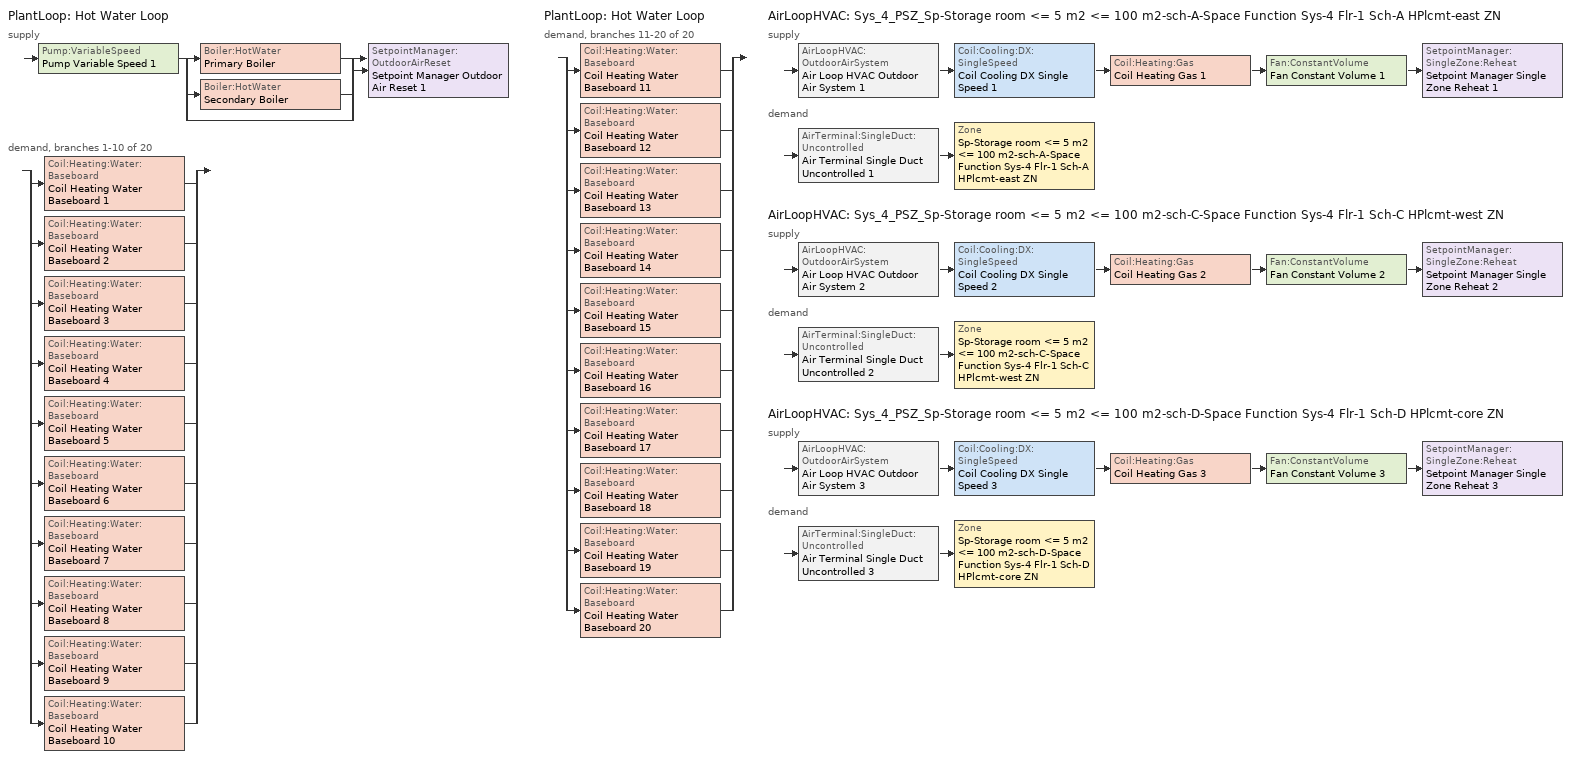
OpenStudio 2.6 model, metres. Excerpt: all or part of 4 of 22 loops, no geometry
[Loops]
PlantLoop 'Hot Water Loop'
 supply: Pump:VariableSpeed 'Pump Variable Speed 1' > split
  | Boiler:HotWater 'Primary Boiler'
  | Boiler:HotWater 'Secondary Boiler'
  | bypass
  join > SetpointManager:OutdoorAirReset 'Setpoint Manager Outdoor Air Reset 1'
 demand, branches 1-10 of 20: split
  | Coil:Heating:Water:Baseboard 'Coil Heating Water Baseboard 1'
  | Coil:Heating:Water:Baseboard 'Coil Heating Water Baseboard 2'
  | Coil:Heating:Water:Baseboard 'Coil Heating Water Baseboard 3'
  | Coil:Heating:Water:Baseboard 'Coil Heating Water Baseboard 4'
  | Coil:Heating:Water:Baseboard 'Coil Heating Water Baseboard 5'
  | Coil:Heating:Water:Baseboard 'Coil Heating Water Baseboard 6'
  | Coil:Heating:Water:Baseboard 'Coil Heating Water Baseboard 7'
  | Coil:Heating:Water:Baseboard 'Coil Heating Water Baseboard 8'
  | Coil:Heating:Water:Baseboard 'Coil Heating Water Baseboard 9'
  | Coil:Heating:Water:Baseboard 'Coil Heating Water Baseboard 10'
PlantLoop 'Hot Water Loop'
 demand, branches 11-20 of 20: split
  | Coil:Heating:Water:Baseboard 'Coil Heating Water Baseboard 11'
  | Coil:Heating:Water:Baseboard 'Coil Heating Water Baseboard 12'
  | Coil:Heating:Water:Baseboard 'Coil Heating Water Baseboard 13'
  | Coil:Heating:Water:Baseboard 'Coil Heating Water Baseboard 14'
  | Coil:Heating:Water:Baseboard 'Coil Heating Water Baseboard 15'
  | Coil:Heating:Water:Baseboard 'Coil Heating Water Baseboard 16'
  | Coil:Heating:Water:Baseboard 'Coil Heating Water Baseboard 17'
  | Coil:Heating:Water:Baseboard 'Coil Heating Water Baseboard 18'
  | Coil:Heating:Water:Baseboard 'Coil Heating Water Baseboard 19'
  | Coil:Heating:Water:Baseboard 'Coil Heating Water Baseboard 20'
AirLoopHVAC 'Sys_4_PSZ_Sp-Storage room <= 5 m2 <= 100 m2-sch-A-Space Function Sys-4 Flr-1 Sch-A HPlcmt-east ZN'
 supply: AirLoopHVAC:OutdoorAirSystem 'Air Loop HVAC Outdoor Air System 1' > Coil:Cooling:DX:SingleSpeed 'Coil Cooling DX Single Speed 1' > Coil:Heating:Gas 'Coil Heating Gas 1' > Fan:ConstantVolume 'Fan Constant Volume 1' > SetpointManager:SingleZone:Reheat 'Setpoint Manager Single Zone Reheat 1'
 demand: AirTerminal:SingleDuct:Uncontrolled 'Air Terminal Single Duct Uncontrolled 1' > Zone 'Sp-Storage room <= 5 m2 <= 100 m2-sch-A-Space Function Sys-4 Flr-1 Sch-A HPlcmt-east ZN'
AirLoopHVAC 'Sys_4_PSZ_Sp-Storage room <= 5 m2 <= 100 m2-sch-C-Space Function Sys-4 Flr-1 Sch-C HPlcmt-west ZN'
 supply: AirLoopHVAC:OutdoorAirSystem 'Air Loop HVAC Outdoor Air System 2' > Coil:Cooling:DX:SingleSpeed 'Coil Cooling DX Single Speed 2' > Coil:Heating:Gas 'Coil Heating Gas 2' > Fan:ConstantVolume 'Fan Constant Volume 2' > SetpointManager:SingleZone:Reheat 'Setpoint Manager Single Zone Reheat 2'
 demand: AirTerminal:SingleDuct:Uncontrolled 'Air Terminal Single Duct Uncontrolled 2' > Zone 'Sp-Storage room <= 5 m2 <= 100 m2-sch-C-Space Function Sys-4 Flr-1 Sch-C HPlcmt-west ZN'
AirLoopHVAC 'Sys_4_PSZ_Sp-Storage room <= 5 m2 <= 100 m2-sch-D-Space Function Sys-4 Flr-1 Sch-D HPlcmt-core ZN'
 supply: AirLoopHVAC:OutdoorAirSystem 'Air Loop HVAC Outdoor Air System 3' > Coil:Cooling:DX:SingleSpeed 'Coil Cooling DX Single Speed 3' > Coil:Heating:Gas 'Coil Heating Gas 3' > Fan:ConstantVolume 'Fan Constant Volume 3' > SetpointManager:SingleZone:Reheat 'Setpoint Manager Single Zone Reheat 3'
 demand: AirTerminal:SingleDuct:Uncontrolled 'Air Terminal Single Duct Uncontrolled 3' > Zone 'Sp-Storage room <= 5 m2 <= 100 m2-sch-D-Space Function Sys-4 Flr-1 Sch-D HPlcmt-core ZN'
[Sizing:Zone] Zone Cooling Design Supply Air Temperature Input Method=SupplyAirTemperature; Zone Cooling Design Supply Air Temperature {C}=13; Zone Cooling Design Supply Air Temperature Difference {deltaC}=11.11; Zone Heating Design Supply Air Temperature Input Method=SupplyAirTemperature; Zone Heating Design Supply Air Temperature {C}=43; Zone Heating Design Supply Air Temperature Difference {deltaC}=11.11; Zone Cooling Design Supply Air Humidity Ratio {kg-H2O/kg-air}=0.0085; Zone Heating Design Supply Air Humidity Ratio {kg-H2O/kg-air}=0.008; Zone Heating Sizing Factor=1.3; Zone Cooling Sizing Factor=1.1; Cooling Design Air Flow Method=DesignDay; Heating Design Air Flow Method=DesignDay; Account for Dedicated Outdoor Air System=No; Dedicated Outdoor Air System Control Strategy=NeutralSupplyAir; Dedicated Outdoor Air Low Setpoint Temperature for Design {C}=autosize; Dedicated Outdoor Air High Setpoint Temperature for Design {C}=autosize
Sp-Storage room <= 5 m2 <= 100 m2-sch-A-Space Function Sys-4 Flr-1 Sch-A HPlcmt-east ZN; Sp-Storage room <= 5 m2 <= 100 m2-sch-C-Space Function Sys-4 Flr-1 Sch-C HPlcmt-west ZN; Sp-Storage room <= 5 m2 <= 100 m2-sch-D-Space Function Sys-4 Flr-1 Sch-D HPlcmt-core ZN
[Zone equipment]
Sp-Storage room <= 5 m2 <= 100 m2-sch-A-Space Function Sys-4 Flr-1 Sch-A HPlcmt-east ZN: Air Terminal Single Duct Uncontrolled 1, Zone HVAC Baseboard Convective Water 1
Sp-Storage room <= 5 m2 <= 100 m2-sch-C-Space Function Sys-4 Flr-1 Sch-C HPlcmt-west ZN: Air Terminal Single Duct Uncontrolled 2, Zone HVAC Baseboard Convective Water 2
Sp-Storage room <= 5 m2 <= 100 m2-sch-D-Space Function Sys-4 Flr-1 Sch-D HPlcmt-core ZN: Air Terminal Single Duct Uncontrolled 3, Zone HVAC Baseboard Convective Water 3
[PlantLoop]
Hot Water Loop: Fluid Type=Water; Glycol Concentration=0; Plant Loop Volume {m3}=Autocalculate; Load Distribution Scheme=Optimal
[Sizing:Plant]
Hot Water Loop: Loop Type=Heating; Design Loop Exit Temperature {C}=82; Loop Design Temperature Difference {deltaC}=16; Sizing Option=NonCoincident; Zone Timesteps in Averaging Window=1; Coincident Sizing Factor Mode=None
[Pump:VariableSpeed]
Pump Variable Speed 1: Pump Control Type=Intermittent; Skin Loss Radiative Fraction=0.5; Design Power Sizing Method=PowerPerFlowPerPressure; Design Electric Power per Unit Flow Rate {W/(m3/s)}=348701.1; Design Shaft Power per Unit Flow Rate per Unit Head {W-s/m3-Pa}=1.28205; Design Minimum Flow Rate Fraction=0
[Boiler:HotWater] Fuel Type=NaturalGas; Water Outlet Upper Temperature Limit {C}=99; Boiler Flow Mode=ConstantFlow; Parasitic Electric Load {W}=0; Sizing Factor=1
Primary Boiler; Secondary Boiler
[SetpointManager:OutdoorAirReset]
Setpoint Manager Outdoor Air Reset 1: Control Variable=Temperature; Setpoint at Outdoor Low Temperature {C}=82; Outdoor Low Temperature {C}=-16; Setpoint at Outdoor High Temperature {C}=60; Outdoor High Temperature {C}=0
[AirLoopHVAC] Availability Schedule=Always On Discrete; Design Supply Air Flow Rate {m3/s}=AutoSize
Sys_4_PSZ_Sp-Storage room <= 5 m2 <= 100 m2-sch-A-Space Function Sys-4 Flr-1 Sch-A HPlcmt-east ZN; Sys_4_PSZ_Sp-Storage room <= 5 m2 <= 100 m2-sch-C-Space Function Sys-4 Flr-1 Sch-C HPlcmt-west ZN; Sys_4_PSZ_Sp-Storage room <= 5 m2 <= 100 m2-sch-D-Space Function Sys-4 Flr-1 Sch-D HPlcmt-core ZN
[Sizing:System] Type of Load to Size On=Sensible; Design Outdoor Air Flow Rate {m3/s}=Autosize; Minimum System Air Flow Ratio=1; Preheat Design Temperature {C}=7; Preheat Design Humidity Ratio {kg-H2O/kg-Air}=0.008; Precool Design Temperature {C}=13; Precool Design Humidity Ratio {kg-H2O/kg-Air}=0.008; Central Cooling Design Supply Air Temperature {C}=13; Central Heating Design Supply Air Temperature {C}=43; Sizing Option=NonCoincident; 100% Outdoor Air in Cooling=No; 100% Outdoor Air in Heating=No; Central Cooling Design Supply Air Humidity Ratio {kg-H2O/kg-Air}=0.0085; Central Heating Design Supply Air Humidity Ratio {kg-H2O/kg-Air}=0.008; Cooling Design Air Flow Method=DesignDay; Cooling Design Air Flow Rate {m3/s}=0; Heating Design Air Flow Method=DesignDay; Heating Design Air Flow Rate {m3/s}=0; System Outdoor Air Method=ZoneSum; Zone Maximum Outdoor Air Fraction=1; Cooling Supply Air Flow Rate Per Floor Area {m3/s-m2}=0.00996765; Cooling Fraction of Autosized Cooling Supply Air Flow Rate=1; Cooling Supply Air Flow Rate Per Unit Cooling Capacity {m3/s-W}=3.94755e-05; Heating Supply Air Flow Rate Per Floor Area {m3/s-m2}=0.00996765; Heating Fraction of Autosized Heating Supply Air Flow Rate=1; Heating Fraction of Autosized Cooling Supply Air Flow Rate=1; Heating Supply Air Flow Rate Per Unit Heating Capacity {m3/s-W}=3.15882e-05; Cooling Design Capacity Method=CoolingDesignCapacity; Cooling Design Capacity {W}=autosize; Cooling Design Capacity Per Floor Area {W/m2}=234.7; Fraction of Autosized Cooling Design Capacity=1; Heating Design Capacity Method=HeatingDesignCapacity; Heating Design Capacity {W}=autosize; Heating Design Capacity Per Floor Area {W/m2}=157; Fraction of Autosized Heating Design Capacity=1; Central Cooling Capacity Control Method=OnOff
Sys_4_PSZ_Sp-Storage room <= 5 m2 <= 100 m2-sch-A-Space Function Sys-4 Flr-1 Sch-A HPlcmt-east ZN; Sys_4_PSZ_Sp-Storage room <= 5 m2 <= 100 m2-sch-C-Space Function Sys-4 Flr-1 Sch-C HPlcmt-west ZN; Sys_4_PSZ_Sp-Storage room <= 5 m2 <= 100 m2-sch-D-Space Function Sys-4 Flr-1 Sch-D HPlcmt-core ZN
[Fan:ConstantVolume] Availability Schedule=Always On Discrete; Maximum Flow Rate {m3/s}=AutoSize
Fan Constant Volume 1; Fan Constant Volume 2; Fan Constant Volume 3
[Coil:Heating:Gas] Availability Schedule=Always On Discrete; Gas Burner Efficiency=0.8; Nominal Capacity {W}=AutoSize; Parasitic Electric Load {W}=0; Parasitic Gas Load {W}=0
Coil Heating Gas 1; Coil Heating Gas 2; Coil Heating Gas 3
[Coil:Cooling:DX:SingleSpeed] Availability Schedule=Always On Discrete; Rated Total Cooling Capacity {W}=autosize; Rated Sensible Heat Ratio=autosize; Rated COP {W/W}=3; Rated Air Flow Rate {m3/s}=autosize; Rated Evaporator Fan Power Per Volume Flow Rate {W/(m3/s)}=773.3; Condenser Type=AirCooled; Evaporative Condenser Effectiveness=0; Evaporative Condenser Air Flow Rate {m3/s}=Autosize; Evaporative Condenser Pump Rated Power Consumption {W}=Autosize; Crankcase Heater Capacity {W}=0; Maximum Outdoor Dry-Bulb Temperature for Crankcase Heater Operation {C}=0; Basin Heater Capacity {W/K}=0; Basin Heater Setpoint Temperature {C}=10
Name | Total Cooling Capacity Function of Temperature Curve | Total Cooling Capacity Function of Flow Fraction Curve | Energy Input Ratio Function of Temperature Curve | Energy Input Ratio Function of Flow Fraction Curve | Part Load Fraction Correlation Curve
Coil Cooling DX Single Speed 1 | Curve Biquadratic 1 | Curve Quadratic 1 | Curve Biquadratic 2 | Curve Quadratic 2 | Curve Cubic 1
Coil Cooling DX Single Speed 2 | Curve Biquadratic 3 | Curve Quadratic 3 | Curve Biquadratic 4 | Curve Quadratic 4 | Curve Cubic 2
Coil Cooling DX Single Speed 3 | Curve Biquadratic 5 | Curve Quadratic 5 | Curve Biquadratic 6 | Curve Quadratic 6 | Curve Cubic 3
[Controller:OutdoorAir] Minimum Outdoor Air Flow Rate {m3/s}=autosize; Maximum Outdoor Air Flow Rate {m3/s}=Autosize; Economizer Control Type=NoEconomizer; Economizer Control Action Type=ModulateFlow; Economizer Maximum Limit Dry-Bulb Temperature {C}=28; Economizer Maximum Limit Enthalpy {J/kg}=64000; Economizer Minimum Limit Dry-Bulb Temperature {C}=-100; Lockout Type=NoLockout; Minimum Limit Type=FixedMinimum; High Humidity Control=No; Heat Recovery Bypass Control Type=BypassWhenWithinEconomizerLimits
Name | Controller Mechanical Ventilation
Controller Outdoor Air 1 | Controller Mechanical Ventilation 1
Controller Outdoor Air 2 | Controller Mechanical Ventilation 2
Controller Outdoor Air 3 | Controller Mechanical Ventilation 3
[Controller:MechanicalVentilation] Availability Schedule=Always On Discrete; System Outdoor Air Method=ZoneSum
Controller Mechanical Ventilation 1; Controller Mechanical Ventilation 2; Controller Mechanical Ventilation 3
[AirLoopHVAC:OutdoorAirSystem]
Name | Controller
Air Loop HVAC Outdoor Air System 1 | Controller Outdoor Air 1
Air Loop HVAC Outdoor Air System 2 | Controller Outdoor Air 2
Air Loop HVAC Outdoor Air System 3 | Controller Outdoor Air 3
[SetpointManager:SingleZone:Reheat] Minimum Supply Air Temperature {C}=13; Maximum Supply Air Temperature {C}=43
Name | Control Zone
Setpoint Manager Single Zone Reheat 1 | Sp-Storage room <= 5 m2 <= 100 m2-sch-A-Space Function Sys-4 Flr-1 Sch-A HPlcmt-east ZN
Setpoint Manager Single Zone Reheat 2 | Sp-Storage room <= 5 m2 <= 100 m2-sch-C-Space Function Sys-4 Flr-1 Sch-C HPlcmt-west ZN
Setpoint Manager Single Zone Reheat 3 | Sp-Storage room <= 5 m2 <= 100 m2-sch-D-Space Function Sys-4 Flr-1 Sch-D HPlcmt-core ZN
[AirTerminal:SingleDuct:Uncontrolled] Availability Schedule=Always On Discrete; Maximum Air Flow Rate {m3/s}=AutoSize
Air Terminal Single Duct Uncontrolled 1; Air Terminal Single Duct Uncontrolled 2; Air Terminal Single Duct Uncontrolled 3
[Coil:Heating:Water:Baseboard] Heating Design Capacity Method=HeatingDesignCapacity; Heating Design Capacity {W}=autosize; Heating Design Capacity Per Floor Area {W/m2}=0; Fraction of Autosized Heating Design Capacity=0.8
Coil Heating Water Baseboard 1; Coil Heating Water Baseboard 2; Coil Heating Water Baseboard 3; Coil Heating Water Baseboard 4; Coil Heating Water Baseboard 5; Coil Heating Water Baseboard 6; Coil Heating Water Baseboard 7; Coil Heating Water Baseboard 8; Coil Heating Water Baseboard 9; Coil Heating Water Baseboard 10; Coil Heating Water Baseboard 11; Coil Heating Water Baseboard 12; Coil Heating Water Baseboard 13; Coil Heating Water Baseboard 14; Coil Heating Water Baseboard 15; Coil Heating Water Baseboard 16; Coil Heating Water Baseboard 17; Coil Heating Water Baseboard 18; Coil Heating Water Baseboard 19; Coil Heating Water Baseboard 20
[ZoneHVAC:Baseboard:Convective:Water] Availability Schedule=Always On Discrete
Name | Heating Coil
Zone HVAC Baseboard Convective Water 1 | Coil Heating Water Baseboard 1
Zone HVAC Baseboard Convective Water 2 | Coil Heating Water Baseboard 2
Zone HVAC Baseboard Convective Water 3 | Coil Heating Water Baseboard 3
Zone HVAC Baseboard Convective Water 4 | Coil Heating Water Baseboard 4
Zone HVAC Baseboard Convective Water 5 | Coil Heating Water Baseboard 5
Zone HVAC Baseboard Convective Water 6 | Coil Heating Water Baseboard 6
Zone HVAC Baseboard Convective Water 7 | Coil Heating Water Baseboard 7
Zone HVAC Baseboard Convective Water 8 | Coil Heating Water Baseboard 8
Zone HVAC Baseboard Convective Water 9 | Coil Heating Water Baseboard 9
Zone HVAC Baseboard Convective Water 10 | Coil Heating Water Baseboard 10
Zone HVAC Baseboard Convective Water 11 | Coil Heating Water Baseboard 11
Zone HVAC Baseboard Convective Water 12 | Coil Heating Water Baseboard 12
Zone HVAC Baseboard Convective Water 13 | Coil Heating Water Baseboard 13
Zone HVAC Baseboard Convective Water 14 | Coil Heating Water Baseboard 14
Zone HVAC Baseboard Convective Water 15 | Coil Heating Water Baseboard 15
Zone HVAC Baseboard Convective Water 16 | Coil Heating Water Baseboard 16
Zone HVAC Baseboard Convective Water 17 | Coil Heating Water Baseboard 17
Zone HVAC Baseboard Convective Water 18 | Coil Heating Water Baseboard 18
Zone HVAC Baseboard Convective Water 19 | Coil Heating Water Baseboard 19
Zone HVAC Baseboard Convective Water 20 | Coil Heating Water Baseboard 20
[Schedule:Constant]
Always On Discrete: Value=1
[Curve:Biquadratic] Minimum Value of x=13; Maximum Value of x=24; Minimum Value of y=24; Maximum Value of y=46
Name | Coefficient1 Constant | Coefficient2 x | Coefficient3 x**2 | Coefficient4 y | Coefficient5 y**2 | Coefficient6 x*y
Curve Biquadratic 1; Curve Biquadratic 3; Curve Biquadratic 5 | 0.867905 | 0.0142459 | 0.000554364 | -0.00755748 | 3.3048e-05 | -0.000191808
Curve Biquadratic 2; Curve Biquadratic 4; Curve Biquadratic 6 | 0.116936 | 0.0284933 | -0.000411156 | 0.0214108 | 0.000161028 | -0.000679104
[Curve:Quadratic] Coefficient1 Constant=1; Coefficient2 x=0; Coefficient3 x**2=0; Minimum Value of x=0; Maximum Value of x=1
Curve Quadratic 1; Curve Quadratic 2; Curve Quadratic 3; Curve Quadratic 4; Curve Quadratic 5; Curve Quadratic 6
[Curve:Cubic] Coefficient1 Constant=0.0277; Coefficient2 x=4.9151; Coefficient3 x**2=-8.184; Coefficient4 x**3=4.2702; Minimum Value of x=0.7; Maximum Value of x=1
Curve Cubic 1; Curve Cubic 2; Curve Cubic 3
